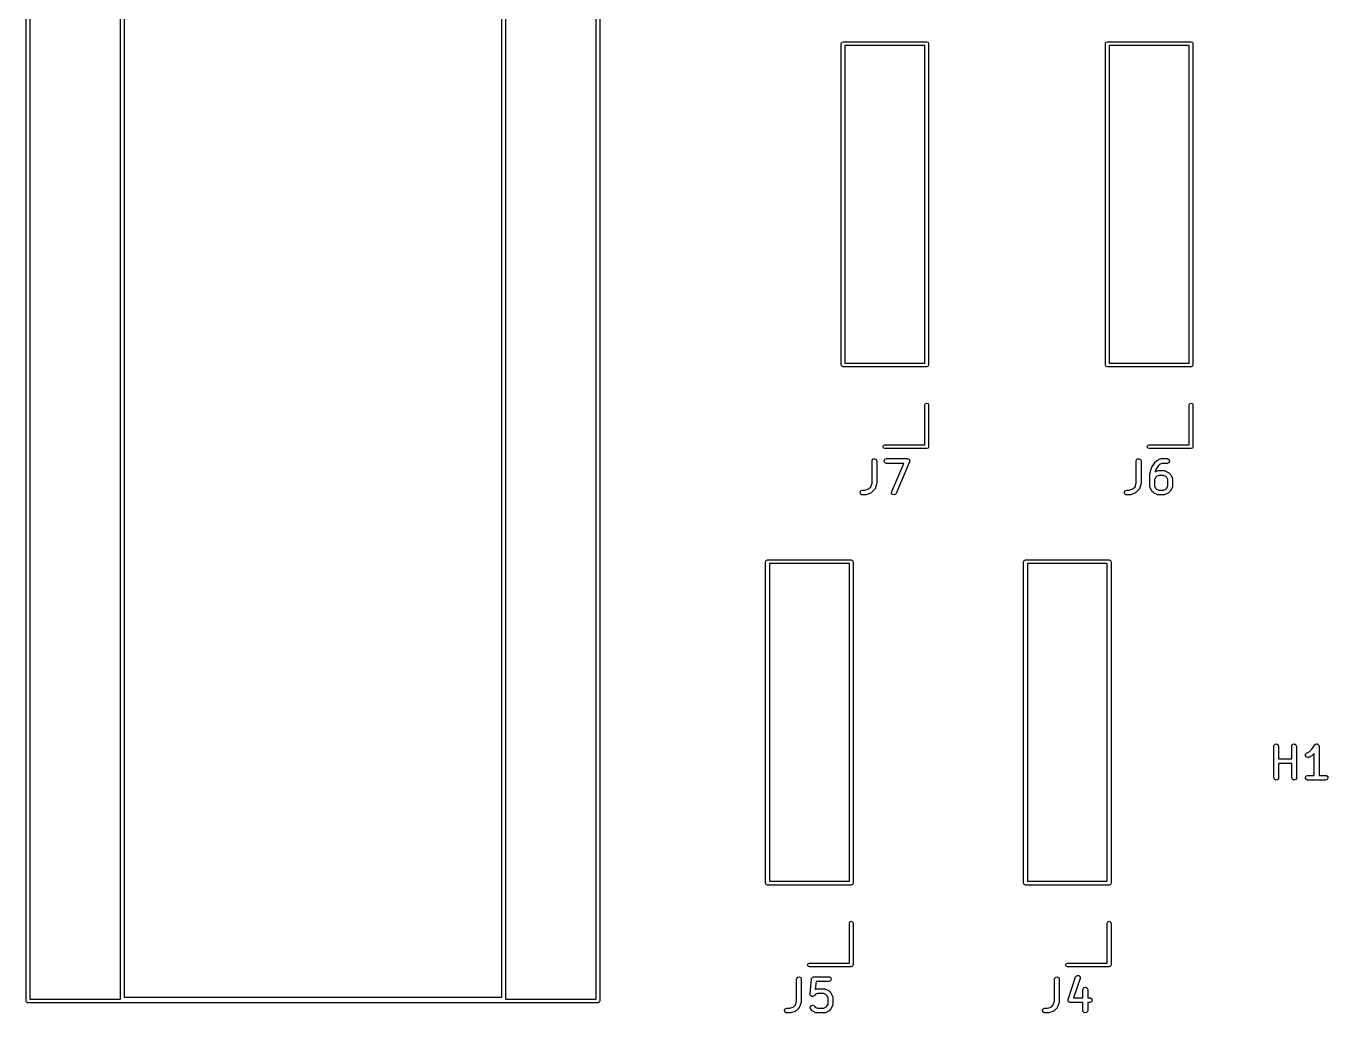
# Model space of a CAD drawing. Extents: x 18 to 98.7, y -72.3 to -16.6.
# Drawn here: x 54.1 to 95.48, y -69.6 to -38.22 of the extents above; entities that cross this region are included whole.
import ezdxf

# ---------------------------------------------------------------- set-up
doc = ezdxf.new("R2010")
doc.units = 0
doc.layers.add('BLACK', color=7, linetype='CONTINUOUS')

msp = doc.modelspace()

# ---------------------------------------------------------------- linework, layer by layer
at = {"layer": 'BLACK', "linetype": 'CONTINUOUS'}
for p, q in [((54.1, -69.215), (54.1, -18.175)), ((72.34, -18.175), (72.34, -69.215)), ((54.22, -18.235), (54.22, -69.155)), ((57.1, -69.155), (57.1, -18.235)), ((57.22, -18.295), (57.22, -69.095)), ((69.22, -69.095), (69.22, -18.295)), ((69.34, -18.235), (69.34, -69.155)), ((72.22, -69.155), (72.22, -18.235)), ((80.01, -38.775), (80.0276, -38.7326)), ((80.01, -48.995), (80.01, -38.775)), ((80.0276, -38.7326), (80.07, -38.715)), ((80.07, -38.715), (82.73, -38.715)), ((80.13, -38.835), (80.13, -48.935)), ((82.67, -38.835), (80.13, -38.835)), ((82.67, -48.935), (82.67, -38.835)), ((82.73, -38.715), (82.7724, -38.7326)), ((82.7724, -38.7326), (82.79, -38.775)), ((82.79, -38.775), (82.79, -48.995)), ((88.41, -38.775), (88.4276, -38.7326)), ((88.41, -48.995), (88.41, -38.775)), ((88.4276, -38.7326), (88.47, -38.715)), ((88.47, -38.715), (91.13, -38.715)), ((88.53, -38.835), (88.53, -48.935)), ((91.07, -38.835), (88.53, -38.835)), ((91.07, -48.935), (91.07, -38.835)), ((91.13, -38.715), (91.1724, -38.7326)), ((91.1724, -38.7326), (91.19, -38.775)), ((91.19, -38.775), (91.19, -48.995)), ((80.0276, -49.0374), (80.01, -48.995)), ((80.07, -49.055), (80.0276, -49.0374)), ((82.73, -49.055), (80.07, -49.055)), ((80.13, -48.935), (82.67, -48.935)), ((82.7724, -49.0374), (82.73, -49.055)), ((82.79, -48.995), (82.7724, -49.0374)), ((88.4276, -49.0374), (88.41, -48.995)), ((88.47, -49.055), (88.4276, -49.0374)), ((91.13, -49.055), (88.47, -49.055)), ((88.53, -48.935), (91.07, -48.935)), ((91.1724, -49.0374), (91.13, -49.055)), ((91.19, -48.995), (91.1724, -49.0374)), ((82.67, -50.265), (82.6876, -50.2226)), ((82.67, -51.535), (82.67, -50.265)), ((82.6876, -50.2226), (82.73, -50.205)), ((82.73, -50.205), (82.7724, -50.2226)), ((82.7724, -50.2226), (82.79, -50.265)), ((82.79, -50.265), (82.79, -51.595)), ((91.07, -50.265), (91.0876, -50.2226)), ((91.07, -51.535), (91.07, -50.265)), ((91.0876, -50.2226), (91.13, -50.205)), ((91.13, -50.205), (91.1724, -50.2226)), ((91.1724, -50.2226), (91.19, -50.265)), ((91.19, -50.265), (91.19, -51.595)), ((81.34, -51.595), (81.3576, -51.5526)), ((81.3576, -51.6374), (81.34, -51.595)), ((81.3576, -51.5526), (81.4, -51.535)), ((81.4, -51.655), (81.3576, -51.6374)), ((81.4, -51.535), (82.67, -51.535)), ((82.73, -51.655), (81.4, -51.655)), ((82.7724, -51.6374), (82.73, -51.655)), ((82.79, -51.595), (82.7724, -51.6374)), ((89.74, -51.595), (89.7576, -51.5526)), ((89.7576, -51.6374), (89.74, -51.595)), ((89.7576, -51.5526), (89.8, -51.535)), ((89.8, -51.655), (89.7576, -51.6374)), ((89.8, -51.535), (91.07, -51.535)), ((91.13, -51.655), (89.8, -51.655)), ((91.1724, -51.6374), (91.13, -51.655)), ((91.19, -51.595), (91.1724, -51.6374)), ((80.9917, -52.0474), (80.9962, -52.0217)), ((80.9917, -52.7495), (80.9917, -52.0474)), ((80.9962, -52.0217), (81.0292, -51.9824)), ((81.0292, -51.9824), (81.0797, -51.9735)), ((81.0797, -51.9735), (81.1241, -51.9992)), ((81.1241, -51.9992), (81.1417, -52.0474)), ((81.1417, -52.0474), (81.1417, -52.7617)), ((81.3738, -52.0344), (81.3994, -51.9899)), ((81.3827, -52.0849), (81.3738, -52.0344)), ((81.422, -52.1179), (81.3827, -52.0849)), ((81.3994, -51.9899), (81.4476, -51.9724)), ((81.4476, -52.1224), (81.422, -52.1179)), ((81.4476, -51.9724), (82.1143, -51.9724)), ((82.0005, -52.1224), (81.4476, -52.1224)), ((81.6168, -53.0178), (82.0005, -52.1224)), ((82.1832, -52.0769), (81.7546, -53.0769)), ((82.1143, -51.9724), (82.1399, -51.9769)), ((82.1399, -51.9769), (82.1467, -51.9826)), ((82.1467, -51.9826), (82.1554, -51.9846)), ((82.1554, -51.9846), (82.1658, -51.9986)), ((82.1658, -51.9986), (82.1792, -52.0099)), ((82.1792, -52.0099), (82.1808, -52.0186)), ((82.1808, -52.0186), (82.1861, -52.0257)), ((82.1837, -52.0681), (82.1832, -52.0769)), ((82.1881, -52.0604), (82.1837, -52.0681)), ((82.1861, -52.0257), (82.1851, -52.0432)), ((82.1851, -52.0432), (82.1881, -52.0604)), ((89.3917, -52.0474), (89.3962, -52.0217)), ((89.3917, -52.7495), (89.3917, -52.0474)), ((89.3962, -52.0217), (89.4292, -51.9824)), ((89.4292, -51.9824), (89.4797, -51.9735)), ((89.4797, -51.9735), (89.5241, -51.9992)), ((89.5241, -51.9992), (89.5417, -52.0474)), ((89.5417, -52.0474), (89.5417, -52.7617)), ((89.8805, -52.2439), (89.9757, -52.101)), ((89.9757, -52.101), (89.9836, -52.0928)), ((89.9836, -52.0928), (89.9851, -52.0896)), ((89.9851, -52.0896), (90.0327, -52.042)), ((90.0327, -52.042), (90.051, -52.0291)), ((90.051, -52.0291), (90.0522, -52.0279)), ((90.0522, -52.0279), (90.1474, -51.9803)), ((90.1987, -52.1224), (90.1301, -52.1566)), ((90.1474, -51.9803), (90.1724, -51.9729)), ((90.1724, -51.9729), (90.1767, -51.9739)), ((90.1767, -51.9739), (90.181, -51.9724)), ((90.181, -51.9724), (90.3714, -51.9724)), ((90.3714, -52.1224), (90.1987, -52.1224)), ((90.3714, -51.9724), (90.3971, -51.9769)), ((90.4196, -52.1048), (90.3714, -52.1224)), ((90.3971, -51.9769), (90.4364, -52.0099)), ((90.4453, -52.0604), (90.4196, -52.1048)), ((90.4364, -52.0099), (90.4453, -52.0604)), ((89.8202, -52.476), (89.8228, -52.4612)), ((89.8202, -52.8569), (89.8202, -52.476)), ((89.8225, -52.4578), (89.8701, -52.2673)), ((89.8228, -52.4612), (89.8225, -52.4578)), ((89.8701, -52.2673), (89.8803, -52.2443)), ((89.8803, -52.2443), (89.8805, -52.2439)), ((90.0125, -52.3163), (89.9939, -52.3904)), ((89.9939, -52.3904), (90.0522, -52.3613)), ((90.0349, -52.5376), (90.0045, -52.568)), ((90.0964, -52.1904), (90.0125, -52.3163)), ((90.1034, -52.5033), (90.0349, -52.5376)), ((90.0522, -52.3613), (90.0771, -52.3538)), ((90.0771, -52.3538), (90.0815, -52.3549)), ((90.0815, -52.3549), (90.0857, -52.3533)), ((90.0857, -52.3533), (90.2762, -52.3533)), ((90.1301, -52.1566), (90.0964, -52.1904)), ((90.2585, -52.5033), (90.1034, -52.5033)), ((90.327, -52.5376), (90.2585, -52.5033)), ((90.2762, -52.3533), (90.3018, -52.3579)), ((90.3018, -52.3579), (90.3053, -52.3607)), ((90.3053, -52.3607), (90.3097, -52.3613)), ((90.3097, -52.3613), (90.405, -52.4089)), ((90.3574, -52.568), (90.327, -52.5376)), ((90.405, -52.4089), (90.423, -52.4222)), ((90.423, -52.4222), (90.4245, -52.4229)), ((90.4245, -52.4229), (90.4721, -52.4705)), ((90.4721, -52.4705), (90.4849, -52.4889)), ((90.4849, -52.4889), (90.4861, -52.49)), ((90.4861, -52.49), (90.5337, -52.5853)), ((80.7688, -52.9724), (80.8833, -52.9342)), ((80.8833, -52.9342), (80.9535, -52.864)), ((80.9535, -52.864), (80.9917, -52.7495)), ((81.0721, -52.9576), (80.9768, -53.0528)), ((81.074, -52.9535), (81.0721, -52.9576)), ((81.0778, -52.9511), (81.074, -52.9535)), ((81.0902, -52.9282), (81.0778, -52.9511)), ((81.1378, -52.7854), (81.0902, -52.9282)), ((81.1417, -52.7617), (81.1378, -52.7837)), ((81.1378, -52.7837), (81.1378, -52.7854)), ((89.1688, -52.9724), (89.2833, -52.9342)), ((89.2833, -52.9342), (89.3535, -52.864)), ((89.3535, -52.864), (89.3917, -52.7495)), ((89.4721, -52.9576), (89.3768, -53.0528)), ((89.474, -52.9535), (89.4721, -52.9576)), ((89.4778, -52.9511), (89.474, -52.9535)), ((89.4902, -52.9282), (89.4778, -52.9511)), ((89.5378, -52.7854), (89.4902, -52.9282)), ((89.5417, -52.7617), (89.5378, -52.7837)), ((89.5378, -52.7837), (89.5378, -52.7854)), ((89.8218, -52.8611), (89.8202, -52.8569)), ((89.8207, -52.8655), (89.8218, -52.8611)), ((89.8282, -52.8904), (89.8207, -52.8655)), ((89.8758, -52.9857), (89.8282, -52.8904)), ((90.0045, -52.568), (89.9702, -52.6365)), ((89.9702, -52.6365), (89.9702, -52.8392)), ((89.9702, -52.8392), (90.0045, -52.9077)), ((90.0045, -52.9077), (90.0349, -52.9381)), ((90.0349, -52.9381), (90.1034, -52.9724)), ((90.2585, -52.9724), (90.327, -52.9381)), ((90.327, -52.9381), (90.3574, -52.9077)), ((90.3917, -52.6365), (90.3574, -52.568)), ((90.3574, -52.9077), (90.3917, -52.8392)), ((90.3917, -52.8392), (90.3917, -52.6365)), ((90.5337, -52.8904), (90.4861, -52.9857)), ((90.5337, -52.5853), (90.5412, -52.6102)), ((90.5343, -52.886), (90.5337, -52.8904)), ((90.5371, -52.8826), (90.5343, -52.886)), ((90.5417, -52.8569), (90.5371, -52.8826)), ((90.5412, -52.6102), (90.5401, -52.6146)), ((90.5401, -52.6146), (90.5417, -52.6188)), ((90.5417, -52.6188), (90.5417, -52.8569)), ((80.6119, -53.0344), (80.6375, -52.9899)), ((80.6208, -53.0849), (80.6119, -53.0344)), ((80.6601, -53.1179), (80.6208, -53.0849)), ((80.6375, -52.9899), (80.6857, -52.9724)), ((80.6857, -53.1224), (80.6601, -53.1179)), ((80.6857, -52.9724), (80.7688, -52.9724)), ((80.781, -53.1224), (80.6857, -53.1224)), ((80.7825, -53.1218), (80.781, -53.1224)), ((80.8047, -53.1185), (80.7825, -53.1218)), ((80.9475, -53.0709), (80.8047, -53.1185)), ((80.951, -53.0681), (80.9475, -53.0709)), ((80.9555, -53.0677), (80.951, -53.0681)), ((80.9768, -53.0528), (80.9555, -53.0677)), ((81.6139, -53.0691), (81.6168, -53.0178)), ((81.6446, -53.1101), (81.6139, -53.0691)), ((81.6946, -53.1219), (81.6446, -53.1101)), ((81.7404, -53.0987), (81.6946, -53.1219)), ((81.7546, -53.0769), (81.7404, -53.0987)), ((89.0119, -53.0344), (89.0375, -52.9899)), ((89.0208, -53.0849), (89.0119, -53.0344)), ((89.0601, -53.1179), (89.0208, -53.0849)), ((89.0375, -52.9899), (89.0857, -52.9724)), ((89.0857, -53.1224), (89.0601, -53.1179)), ((89.0857, -52.9724), (89.1688, -52.9724)), ((89.181, -53.1224), (89.0857, -53.1224)), ((89.1825, -53.1218), (89.181, -53.1224)), ((89.2047, -53.1185), (89.1825, -53.1218)), ((89.3475, -53.0709), (89.2047, -53.1185)), ((89.351, -53.0681), (89.3475, -53.0709)), ((89.3555, -53.0677), (89.351, -53.0681)), ((89.3768, -53.0528), (89.3555, -53.0677)), ((89.877, -52.9868), (89.8758, -52.9857)), ((89.8898, -53.0052), (89.877, -52.9868)), ((89.9374, -53.0528), (89.8898, -53.0052)), ((89.9389, -53.0535), (89.9374, -53.0528)), ((89.9569, -53.0668), (89.9389, -53.0535)), ((90.0522, -53.1145), (89.9569, -53.0668)), ((90.0566, -53.115), (90.0522, -53.1145)), ((90.0601, -53.1179), (90.0566, -53.115)), ((90.0857, -53.1224), (90.0601, -53.1179)), ((90.2762, -53.1224), (90.0857, -53.1224)), ((90.1034, -52.9724), (90.2585, -52.9724)), ((90.2804, -53.1208), (90.2762, -53.1224)), ((90.2848, -53.1219), (90.2804, -53.1208)), ((90.3097, -53.1145), (90.2848, -53.1219)), ((90.405, -53.0668), (90.3097, -53.1145)), ((90.4061, -53.0657), (90.405, -53.0668)), ((90.4245, -53.0528), (90.4061, -53.0657)), ((90.4721, -53.0052), (90.4245, -53.0528)), ((90.4728, -53.0037), (90.4721, -53.0052)), ((90.4861, -52.9857), (90.4728, -53.0037)), ((77.61, -55.25), (77.6276, -55.2076)), ((77.61, -65.47), (77.61, -55.25)), ((77.6276, -55.2076), (77.67, -55.19)), ((77.67, -55.19), (80.33, -55.19)), ((77.73, -55.31), (77.73, -65.41)), ((80.27, -55.31), (77.73, -55.31)), ((80.27, -65.41), (80.27, -55.31)), ((80.33, -55.19), (80.3724, -55.2076)), ((80.3724, -55.2076), (80.39, -55.25)), ((80.39, -55.25), (80.39, -65.47)), ((85.81, -55.25), (85.8276, -55.2076)), ((85.81, -65.47), (85.81, -55.25)), ((85.8276, -55.2076), (85.87, -55.19)), ((85.87, -55.19), (88.53, -55.19)), ((85.93, -55.31), (85.93, -65.41)), ((88.47, -55.31), (85.93, -55.31)), ((88.47, -65.41), (88.47, -55.31)), ((88.53, -55.19), (88.5724, -55.2076)), ((88.5724, -55.2076), (88.59, -55.25)), ((88.59, -55.25), (88.59, -65.47)), ((93.7631, -61.1174), (93.7676, -61.0917)), ((93.7631, -62.1174), (93.7631, -61.1174)), ((93.7676, -61.0917), (93.8006, -61.0524)), ((93.8006, -61.0524), (93.8511, -61.0435)), ((93.8511, -61.0435), (93.8955, -61.0692)), ((93.8955, -61.0692), (93.9131, -61.1174)), ((93.9131, -61.1174), (93.9131, -61.5186)), ((94.3345, -61.1174), (94.339, -61.0917)), ((94.3345, -61.5186), (94.3345, -61.1174)), ((94.339, -61.0917), (94.372, -61.0524)), ((94.372, -61.0524), (94.4225, -61.0435)), ((94.4225, -61.0435), (94.467, -61.0692)), ((94.467, -61.0692), (94.4845, -61.1174)), ((94.4845, -61.1174), (94.4845, -62.1174)), ((94.8889, -61.2938), (94.9703, -61.2125)), ((94.9703, -61.2125), (95.0614, -61.0758)), ((95.0614, -61.0758), (95.0794, -61.0569)), ((95.0794, -61.0569), (95.0835, -61.0557)), ((95.0835, -61.0557), (95.0863, -61.0524)), ((95.0863, -61.0524), (95.1077, -61.0486)), ((95.1077, -61.0486), (95.1286, -61.0425)), ((95.1286, -61.0425), (95.1326, -61.0443)), ((95.1326, -61.0443), (95.1368, -61.0435)), ((95.1368, -61.0435), (95.1557, -61.0544)), ((95.1557, -61.0544), (95.1756, -61.0631)), ((95.1756, -61.0631), (95.1775, -61.067)), ((95.1775, -61.067), (95.1813, -61.0692)), ((95.1813, -61.0692), (95.1887, -61.0896)), ((95.1887, -61.0896), (95.1984, -61.1091)), ((95.1984, -61.1091), (95.1973, -61.1133)), ((95.1973, -61.1133), (95.1988, -61.1174)), ((95.1988, -61.1174), (95.1988, -62.0424)), ((93.9131, -61.5186), (94.3345, -61.5186)), ((94.7662, -61.4245), (94.7693, -61.3733)), ((94.7968, -61.4657), (94.7662, -61.4245)), ((94.7693, -61.3733), (94.8046, -61.336)), ((94.8467, -61.4776), (94.7968, -61.4657)), ((94.8046, -61.336), (94.8889, -61.2938)), ((94.8716, -61.4702), (94.8467, -61.4776)), ((94.9669, -61.4226), (94.8716, -61.4702)), ((94.968, -61.4214), (94.9669, -61.4226)), ((94.9864, -61.4085), (94.968, -61.4214)), ((95.0488, -61.3461), (94.9864, -61.4085)), ((95.0488, -62.0424), (95.0488, -61.3461)), ((94.3345, -61.6686), (93.9131, -61.6686)), ((93.9131, -61.6686), (93.9131, -62.1174)), ((94.3345, -62.1174), (94.3345, -61.6686)), ((94.7642, -62.1044), (94.7899, -62.0599)), ((94.7899, -62.0599), (94.8381, -62.0424)), ((94.8381, -62.0424), (95.0488, -62.0424)), ((95.1988, -62.0424), (95.4095, -62.0424)), ((95.4095, -62.0424), (95.4352, -62.0469)), ((95.4352, -62.0469), (95.4745, -62.0799)), ((93.7806, -62.1656), (93.7631, -62.1174)), ((93.8251, -62.1912), (93.7806, -62.1656)), ((93.8756, -62.1823), (93.8251, -62.1912)), ((93.9086, -62.143), (93.8756, -62.1823)), ((93.9131, -62.1174), (93.9086, -62.143)), ((94.3521, -62.1656), (94.3345, -62.1174)), ((94.3965, -62.1912), (94.3521, -62.1656)), ((94.447, -62.1823), (94.3965, -62.1912)), ((94.48, -62.143), (94.447, -62.1823)), ((94.4845, -62.1174), (94.48, -62.143)), ((94.7731, -62.1549), (94.7642, -62.1044)), ((94.8124, -62.1879), (94.7731, -62.1549)), ((94.8381, -62.1924), (94.8124, -62.1879)), ((95.4095, -62.1924), (94.8381, -62.1924)), ((95.4577, -62.1748), (95.4095, -62.1924)), ((95.4834, -62.1304), (95.4577, -62.1748)), ((95.4745, -62.0799), (95.4834, -62.1304)), ((77.6276, -65.5124), (77.61, -65.47)), ((77.67, -65.53), (77.6276, -65.5124)), ((80.33, -65.53), (77.67, -65.53)), ((77.73, -65.41), (80.27, -65.41)), ((80.3724, -65.5124), (80.33, -65.53)), ((80.39, -65.47), (80.3724, -65.5124)), ((85.8276, -65.5124), (85.81, -65.47)), ((85.87, -65.53), (85.8276, -65.5124)), ((88.53, -65.53), (85.87, -65.53)), ((85.93, -65.41), (88.47, -65.41)), ((88.5724, -65.5124), (88.53, -65.53)), ((88.59, -65.47), (88.5724, -65.5124)), ((80.27, -66.74), (80.2876, -66.6976)), ((80.27, -68.01), (80.27, -66.74)), ((80.2876, -66.6976), (80.33, -66.68)), ((80.33, -66.68), (80.3724, -66.6976)), ((80.3724, -66.6976), (80.39, -66.74)), ((80.39, -66.74), (80.39, -68.07)), ((88.47, -66.74), (88.4876, -66.6976)), ((88.47, -68.01), (88.47, -66.74)), ((88.4876, -66.6976), (88.53, -66.68)), ((88.53, -66.68), (88.5724, -66.6976)), ((88.5724, -66.6976), (88.59, -66.74)), ((88.59, -66.74), (88.59, -68.07)), ((78.94, -68.07), (78.9576, -68.0276)), ((78.9576, -68.1124), (78.94, -68.07)), ((78.9576, -68.0276), (79, -68.01)), ((79, -68.13), (78.9576, -68.1124)), ((79, -68.01), (80.27, -68.01)), ((80.33, -68.13), (79, -68.13)), ((80.3724, -68.1124), (80.33, -68.13)), ((80.39, -68.07), (80.3724, -68.1124)), ((87.14, -68.07), (87.1576, -68.0276)), ((87.1576, -68.1124), (87.14, -68.07)), ((87.1576, -68.0276), (87.2, -68.01)), ((87.2, -68.13), (87.1576, -68.1124)), ((87.2, -68.01), (88.47, -68.01)), ((88.53, -68.13), (87.2, -68.13)), ((88.5724, -68.1124), (88.53, -68.13)), ((88.59, -68.07), (88.5724, -68.1124)), ((78.5917, -68.5224), (78.5962, -68.4967)), ((78.5917, -69.2245), (78.5917, -68.5224)), ((78.5962, -68.4967), (78.6292, -68.4574)), ((78.6292, -68.4574), (78.6797, -68.4485)), ((78.6797, -68.4485), (78.7241, -68.4742)), ((78.7241, -68.4742), (78.7417, -68.5224)), ((78.7417, -68.5224), (78.7417, -69.2367)), ((79.0206, -68.9911), (79.0682, -68.5149)), ((79.0682, -68.5149), (79.0693, -68.5111)), ((79.069, -68.5094), (79.0706, -68.5067)), ((79.0693, -68.5111), (79.069, -68.5094)), ((79.0706, -68.5067), (79.0753, -68.4898)), ((79.0753, -68.4898), (79.0867, -68.4787)), ((79.0867, -68.4787), (79.0946, -68.4649)), ((79.0946, -68.4649), (79.1045, -68.4613)), ((79.1045, -68.4613), (79.112, -68.454)), ((79.112, -68.454), (79.1279, -68.4528)), ((79.1279, -68.4528), (79.1429, -68.4474)), ((79.1429, -68.4474), (79.619, -68.4474)), ((79.2107, -68.5974), (79.1859, -68.8456)), ((79.619, -68.5974), (79.2107, -68.5974)), ((79.619, -68.4474), (79.6447, -68.4519)), ((79.6673, -68.5798), (79.619, -68.5974)), ((79.6447, -68.4519), (79.684, -68.4849)), ((79.6929, -68.5354), (79.6673, -68.5798)), ((79.684, -68.4849), (79.6929, -68.5354)), ((86.7917, -68.5224), (86.7962, -68.4967)), ((86.7917, -69.2245), (86.7917, -68.5224)), ((86.7962, -68.4967), (86.8292, -68.4574)), ((86.8292, -68.4574), (86.8797, -68.4485)), ((86.8797, -68.4485), (86.9241, -68.4742)), ((86.9241, -68.4742), (86.9417, -68.5224)), ((86.9417, -68.5224), (86.9417, -69.2367)), ((87.2241, -69.1653), (87.4622, -68.451)), ((87.6045, -68.4985), (87.3993, -69.114)), ((87.4622, -68.451), (87.4746, -68.4281)), ((87.4746, -68.4281), (87.5183, -68.4013)), ((87.5183, -68.4013), (87.569, -68.4088)), ((87.569, -68.4088), (87.6031, -68.4472)), ((87.6031, -68.4472), (87.6045, -68.4985)), ((57.22, -69.095), (69.22, -69.095)), ((79.0205, -68.992), (79.0207, -68.9916)), ((79.0271, -69.0164), (79.0205, -68.992)), ((79.0207, -68.9916), (79.0206, -68.9911)), ((79.0333, -69.0408), (79.0271, -69.0164)), ((79.0337, -69.0411), (79.0333, -69.0408)), ((79.0338, -69.0416), (79.0337, -69.0411)), ((79.0544, -69.056), (79.0338, -69.0416)), ((79.0749, -69.0708), (79.0544, -69.056)), ((79.0754, -69.0707), (79.0749, -69.0708)), ((79.0758, -69.071), (79.0754, -69.0707)), ((79.1009, -69.0688), (79.0758, -69.071)), ((79.1261, -69.0669), (79.1009, -69.0688)), ((79.1264, -69.0666), (79.1261, -69.0669)), ((79.1269, -69.0665), (79.1264, -69.0666)), ((79.1483, -69.0516), (79.1269, -69.0665)), ((79.1873, -69.0126), (79.1483, -69.0516)), ((79.1859, -68.8456), (79.2046, -68.8363)), ((79.2558, -68.9783), (79.1873, -69.0126)), ((79.2046, -68.8363), (79.2295, -68.8288)), ((79.2295, -68.8288), (79.2339, -68.8299)), ((79.2339, -68.8299), (79.2381, -68.8283)), ((79.2381, -68.8283), (79.4762, -68.8283)), ((79.4585, -68.9783), (79.2558, -68.9783)), ((79.527, -69.0126), (79.4585, -68.9783)), ((79.4762, -68.8283), (79.5018, -68.8329)), ((79.5018, -68.8329), (79.5053, -68.8357)), ((79.5053, -68.8357), (79.5097, -68.8363)), ((79.5097, -68.8363), (79.605, -68.8839)), ((79.5574, -69.043), (79.527, -69.0126)), ((79.5917, -69.1115), (79.5574, -69.043)), ((79.605, -68.8839), (79.623, -68.8972)), ((79.623, -68.8972), (79.6245, -68.8979)), ((79.6245, -68.8979), (79.6721, -68.9455)), ((79.6721, -68.9455), (79.6849, -68.9639)), ((79.6849, -68.9639), (79.6861, -68.965)), ((79.6861, -68.965), (79.7337, -69.0603)), ((79.7337, -69.0603), (79.7412, -69.0852)), ((79.7412, -69.0852), (79.7401, -69.0896)), ((79.7401, -69.0896), (79.7417, -69.0938)), ((79.7417, -69.0938), (79.7417, -69.3319)), ((87.6964, -68.8557), (87.701, -68.8301)), ((87.6964, -69.114), (87.6964, -68.8557)), ((87.701, -68.8301), (87.7339, -68.7908)), ((87.7339, -68.7908), (87.7845, -68.7819)), ((87.7845, -68.7819), (87.8289, -68.8075)), ((87.8289, -68.8075), (87.8464, -68.8557)), ((87.8464, -68.8557), (87.8464, -69.114)), ((54.1176, -69.2574), (54.1, -69.215)), ((54.16, -69.275), (54.1176, -69.2574)), ((72.28, -69.275), (54.16, -69.275)), ((54.22, -69.155), (57.1, -69.155)), ((69.34, -69.155), (72.22, -69.155)), ((72.3224, -69.2574), (72.28, -69.275)), ((72.34, -69.215), (72.3224, -69.2574)), ((78.2119, -69.5094), (78.2375, -69.4649)), ((78.2208, -69.5599), (78.2119, -69.5094)), ((78.2375, -69.4649), (78.2857, -69.4474)), ((78.2857, -69.4474), (78.3688, -69.4474)), ((78.3688, -69.4474), (78.4833, -69.4092)), ((78.4833, -69.4092), (78.5535, -69.339)), ((78.5535, -69.339), (78.5917, -69.2245)), ((78.6721, -69.4326), (78.5768, -69.5278)), ((78.674, -69.4285), (78.6721, -69.4326)), ((78.6778, -69.4261), (78.674, -69.4285)), ((78.6902, -69.4032), (78.6778, -69.4261)), ((78.7378, -69.2604), (78.6902, -69.4032)), ((78.7417, -69.2367), (78.7378, -69.2587)), ((78.7378, -69.2587), (78.7378, -69.2604)), ((79.0228, -69.4077), (79.0522, -69.3657)), ((79.0273, -69.4588), (79.0228, -69.4077)), ((79.0422, -69.4802), (79.0273, -69.4588)), ((79.0898, -69.5278), (79.0422, -69.4802)), ((79.0522, -69.3657), (79.1018, -69.3524)), ((79.1018, -69.3524), (79.1483, -69.3741)), ((79.1483, -69.3741), (79.1873, -69.4131)), ((79.1873, -69.4131), (79.2558, -69.4474)), ((79.2558, -69.4474), (79.4585, -69.4474)), ((79.4585, -69.4474), (79.527, -69.4131)), ((79.527, -69.4131), (79.5574, -69.3827)), ((79.5574, -69.3827), (79.5917, -69.3142)), ((79.5917, -69.3142), (79.5917, -69.1115)), ((79.6721, -69.4802), (79.6245, -69.5278)), ((79.6728, -69.4787), (79.6721, -69.4802)), ((79.6861, -69.4607), (79.6728, -69.4787)), ((79.7337, -69.3654), (79.6861, -69.4607)), ((79.7343, -69.361), (79.7337, -69.3654)), ((79.7371, -69.3576), (79.7343, -69.361)), ((79.7417, -69.3319), (79.7371, -69.3576)), ((86.4119, -69.5094), (86.4375, -69.4649)), ((86.4208, -69.5599), (86.4119, -69.5094)), ((86.4375, -69.4649), (86.4857, -69.4474)), ((86.4857, -69.4474), (86.5688, -69.4474)), ((86.5688, -69.4474), (86.6833, -69.4092)), ((86.6833, -69.4092), (86.7535, -69.339)), ((86.7535, -69.339), (86.7917, -69.2245)), ((86.8721, -69.4326), (86.7768, -69.5278)), ((86.874, -69.4285), (86.8721, -69.4326)), ((86.8778, -69.4261), (86.874, -69.4285)), ((86.8902, -69.4032), (86.8778, -69.4261)), ((86.9378, -69.2604), (86.8902, -69.4032)), ((86.9417, -69.2367), (86.9378, -69.2587)), ((86.9378, -69.2587), (86.9378, -69.2604)), ((87.2214, -69.176), (87.2242, -69.1711)), ((87.2249, -69.1962), (87.2214, -69.176)), ((87.2242, -69.1711), (87.2241, -69.1653)), ((87.2255, -69.2166), (87.2249, -69.1962)), ((87.2293, -69.2209), (87.2255, -69.2166)), ((87.2303, -69.2265), (87.2293, -69.2209)), ((87.246, -69.2397), (87.2303, -69.2265)), ((87.2595, -69.255), (87.246, -69.2397)), ((87.2652, -69.2558), (87.2595, -69.255)), ((87.2696, -69.2595), (87.2652, -69.2558)), ((87.2952, -69.264), (87.2696, -69.2595)), ((87.6964, -69.264), (87.2952, -69.264)), ((87.3993, -69.114), (87.6964, -69.114)), ((87.6964, -69.5224), (87.6964, -69.264)), ((87.714, -69.5706), (87.6964, -69.5224)), ((87.8464, -69.5224), (87.8419, -69.548)), ((87.8464, -69.114), (87.9143, -69.114)), ((87.9143, -69.264), (87.8464, -69.264)), ((87.8464, -69.264), (87.8464, -69.5224)), ((87.9143, -69.114), (87.9399, -69.1186)), ((87.9625, -69.2465), (87.9143, -69.264)), ((87.9399, -69.1186), (87.9792, -69.1515)), ((87.9881, -69.2021), (87.9625, -69.2465)), ((87.9792, -69.1515), (87.9881, -69.2021)), ((78.2601, -69.5929), (78.2208, -69.5599)), ((78.2857, -69.5974), (78.2601, -69.5929)), ((78.381, -69.5974), (78.2857, -69.5974)), ((78.3825, -69.5968), (78.381, -69.5974)), ((78.4047, -69.5935), (78.3825, -69.5968)), ((78.5475, -69.5459), (78.4047, -69.5935)), ((78.551, -69.5431), (78.5475, -69.5459)), ((78.5555, -69.5427), (78.551, -69.5431)), ((78.5768, -69.5278), (78.5555, -69.5427)), ((79.0913, -69.5285), (79.0898, -69.5278)), ((79.1093, -69.5418), (79.0913, -69.5285)), ((79.2046, -69.5895), (79.1093, -69.5418)), ((79.209, -69.59), (79.2046, -69.5895)), ((79.2124, -69.5929), (79.209, -69.59)), ((79.2381, -69.5974), (79.2124, -69.5929)), ((79.4762, -69.5974), (79.2381, -69.5974)), ((79.4804, -69.5958), (79.4762, -69.5974)), ((79.4848, -69.5969), (79.4804, -69.5958)), ((79.5097, -69.5895), (79.4848, -69.5969)), ((79.605, -69.5418), (79.5097, -69.5895)), ((79.6061, -69.5407), (79.605, -69.5418)), ((79.6245, -69.5278), (79.6061, -69.5407)), ((86.4601, -69.5929), (86.4208, -69.5599)), ((86.4857, -69.5974), (86.4601, -69.5929)), ((86.581, -69.5974), (86.4857, -69.5974)), ((86.5825, -69.5968), (86.581, -69.5974)), ((86.6047, -69.5935), (86.5825, -69.5968)), ((86.7475, -69.5459), (86.6047, -69.5935)), ((86.751, -69.5431), (86.7475, -69.5459)), ((86.7555, -69.5427), (86.751, -69.5431)), ((86.7768, -69.5278), (86.7555, -69.5427)), ((87.7584, -69.5962), (87.714, -69.5706)), ((87.8089, -69.5873), (87.7584, -69.5962)), ((87.8419, -69.548), (87.8089, -69.5873))]:
    msp.add_line(p, q, dxfattribs=at)

doc.saveas('drawing.dxf')
